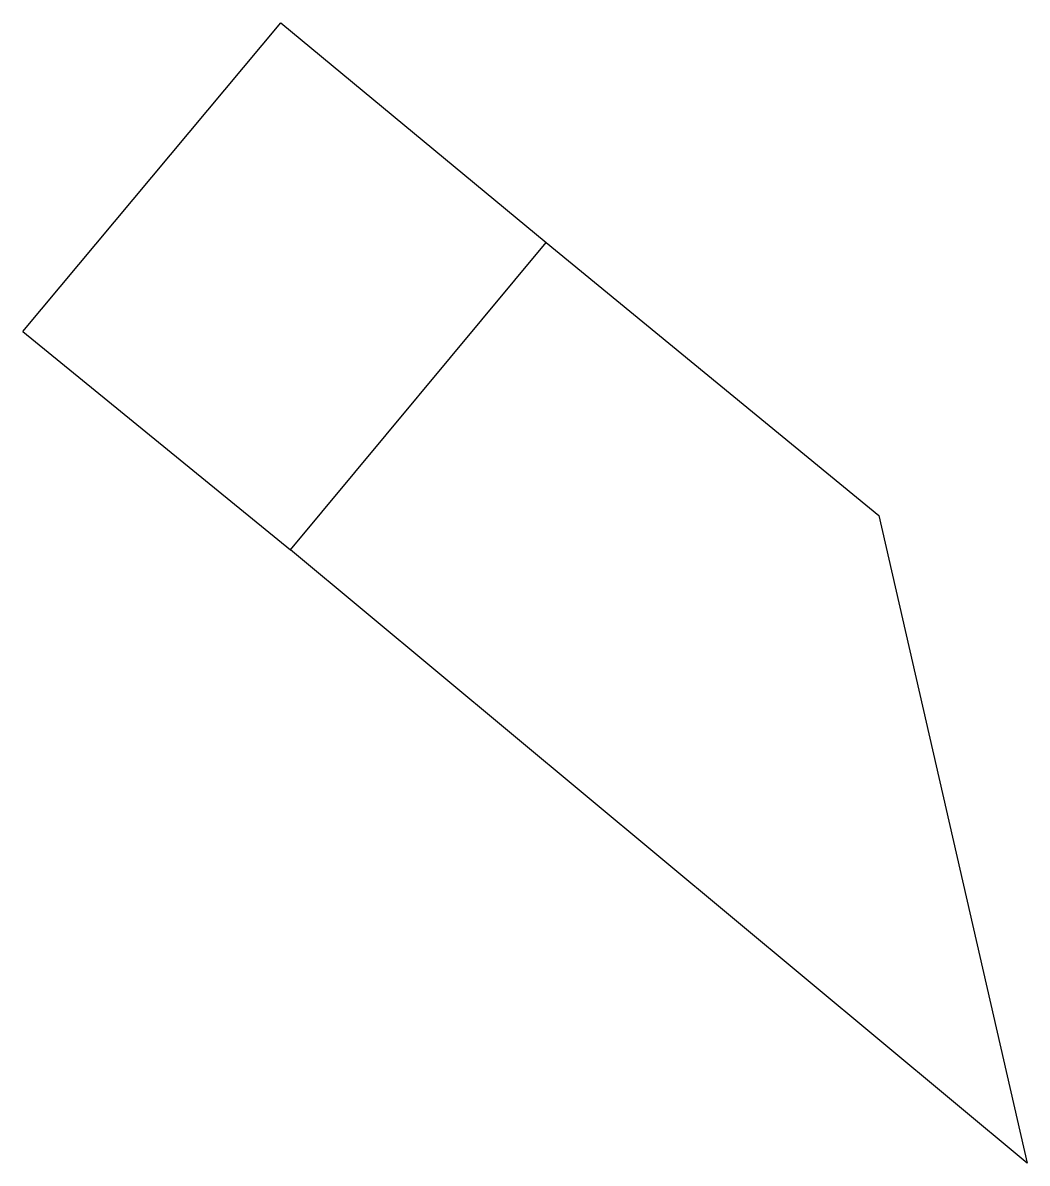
# Model space of a CAD drawing. Extents: x 701547 to 704120, y 8501793 to 8504715.
import ezdxf

# ---------------------------------------------------------------- set-up
doc = ezdxf.new("R2010")
doc.units = 0
doc.header["$MEASUREMENT"] = 0
doc.layers.get('0').update_dxf_attribs({"linetype": 'CONTINUOUS'})

msp = doc.modelspace()

# ---------------------------------------------------------------- linework, layer by layer
at = {"color": 2, "linetype": 'Continuous'}
msp.add_lwpolyline([(701546.8, 8503924.2), (702207.5, 8504714.9)], dxfattribs=at)
for points in [[(702207.5, 8504714.9), (702887.7, 8504152.5)], [(701546.8, 8503924.2), (702232.4, 8503364.4)]]:
    msp.add_lwpolyline(points)
at = {"color": 31}
msp.add_lwpolyline([(702887.7, 8504152.5), (703740.1, 8503452.9), (704120.1, 8501793.4), (702232.4, 8503364.4), (702887.7, 8504152.5)], close=True, dxfattribs=at)

doc.saveas('drawing.dxf')
